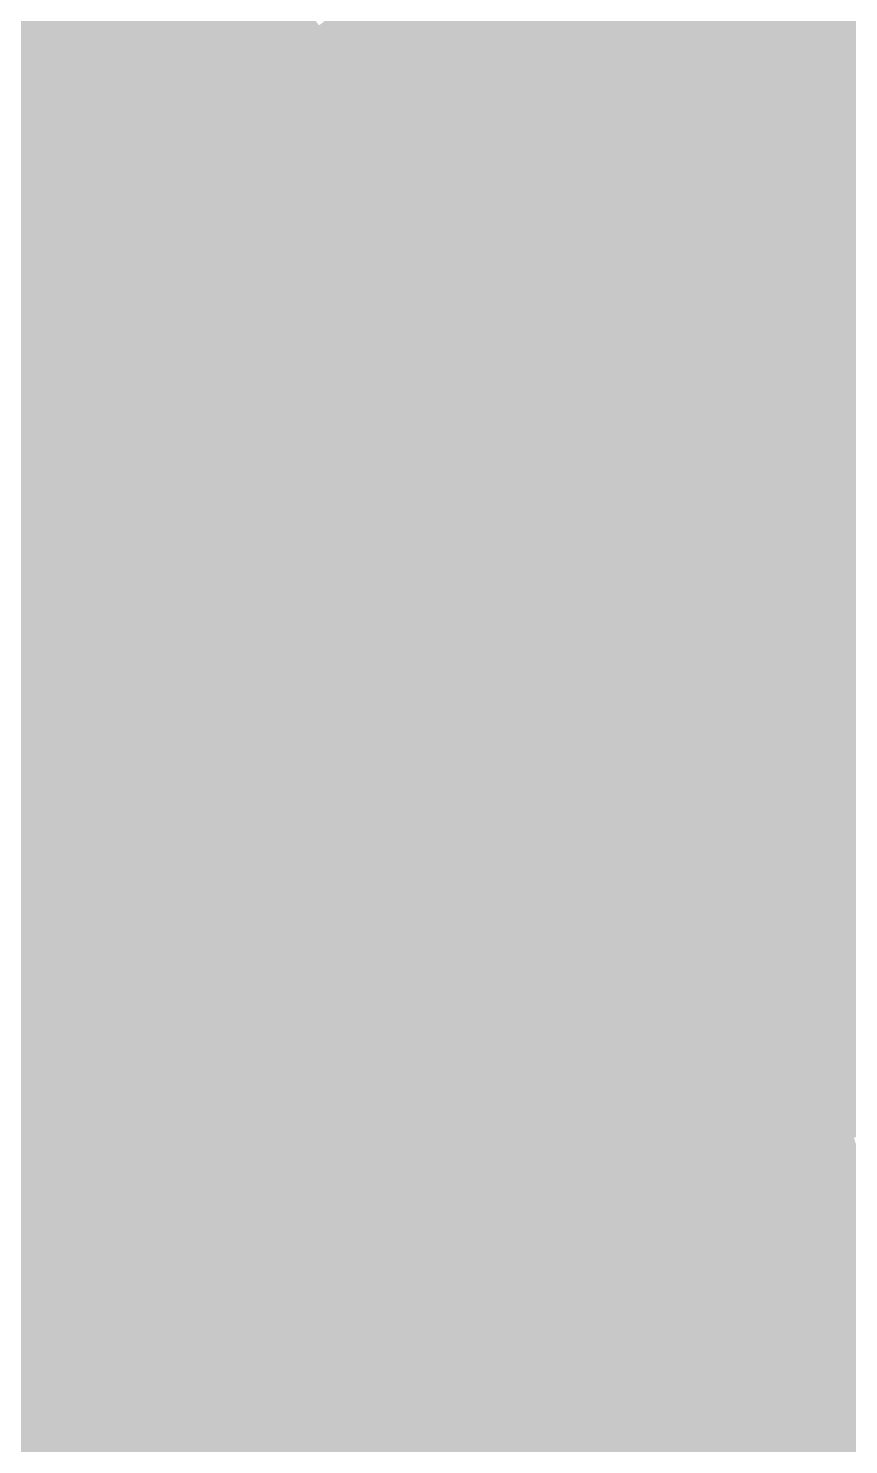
# Model space of a CAD drawing. Header units: inches. Extents: x -266 to 784, y -170 to 213.
# Drawn here: x 58.02 to 73.34, y 20.54 to 47 of the extents above; entities that cross this region are included whole.
import ezdxf

# ---------------------------------------------------------------- set-up
doc = ezdxf.new("R2010")
doc.units = ezdxf.units.IN
doc.header["$MEASUREMENT"] = 0

msp = doc.modelspace()

# ---------------------------------------------------------------- linework, layer by layer
at = {"color": 32, "true_color": 0xc47d00}
msp.add_solid([(58.748794, 48.21389), (59.521805, 48.848283), (59.914329, 46.757601), (60.702675, 47.372832)], dxfattribs=at)
at = {"color": 42, "true_color": 0xda8000}
msp.add_solid([(65.05981, 48.251644), (65.863018, 48.847343), (66.22437, 46.640464), (67.041955, 47.216272)], dxfattribs=at)
at = {"color": 30, "true_color": 0xe68300}
msp.add_solid([(68.677124, 48.367888), (69.494709, 48.943696), (69.843447, 46.6679), (70.674917, 47.22347)], dxfattribs=at)
at = {"color": 30, "true_color": 0xf38400}
msp.add_solid([(72.337856, 48.33461), (73.169326, 48.890181), (73.50226, 46.544793), (74.347114, 47.079791)], dxfattribs=at)
at = {"color": 32, "true_color": 0xcd7e00}
msp.add_solid([(61.491021, 47.988064), (62.279368, 48.603296), (62.650187, 46.464546), (63.453395, 47.060245)], dxfattribs=at)
at = {"color": 32, "true_color": 0xc07a00}
msp.add_solid([(57.975784, 47.579496), (58.748794, 48.21389), (59.125982, 46.142369), (59.914329, 46.757601)], dxfattribs=at)
at = {"color": 32, "true_color": 0xd57e00}
msp.add_solid([(64.256603, 47.655944), (65.05981, 48.251644), (65.406785, 46.064655), (66.22437, 46.640464)], dxfattribs=at)
at = {"color": 30, "true_color": 0xe28000}
msp.add_solid([(67.859539, 47.79208), (68.677124, 48.367888), (69.011978, 46.112329), (69.843447, 46.6679)], dxfattribs=at)
at = {"color": 30, "true_color": 0xef8200}
msp.add_solid([(71.506387, 47.77904), (72.337856, 48.33461), (72.657407, 46.009795), (73.50226, 46.544793)], dxfattribs=at)
at = {"color": 32, "true_color": 0xc97b00}
msp.add_solid([(60.702675, 47.372832), (61.491021, 47.988064), (61.84698, 45.868846), (62.650187, 46.464546)], dxfattribs=at)
at = {"color": 32, "true_color": 0xd17b00}
msp.add_solid([(63.453395, 47.060245), (64.256603, 47.655944), (64.5892, 45.488847), (65.406785, 46.064655)], dxfattribs=at)
at = {"color": 32, "true_color": 0xde7e00}
msp.add_solid([(67.041955, 47.216272), (67.859539, 47.79208), (68.180508, 45.556759), (69.011978, 46.112329)], dxfattribs=at)
at = {"color": 30, "true_color": 0xeb7f00}
msp.add_solid([(70.674917, 47.22347), (71.506387, 47.77904), (71.812553, 45.474798), (72.657407, 46.009795)], dxfattribs=at)
at = {"color": 32, "true_color": 0xbc7800}
msp.add_solid([(57.202774, 46.945103), (57.975784, 47.579496), (58.337636, 45.527138), (59.125982, 46.142369)], dxfattribs=at)
at = {"color": 32, "true_color": 0xc47800}
msp.add_solid([(59.914329, 46.757601), (60.702675, 47.372832), (61.043772, 45.273147), (61.84698, 45.868846)], dxfattribs=at)
at = {"color": 32, "true_color": 0xda7b00}
msp.add_solid([(66.22437, 46.640464), (67.041955, 47.216272), (67.349039, 45.001189), (68.180508, 45.556759)], dxfattribs=at)
at = {"color": 30, "true_color": 0xe67d00}
msp.add_solid([(69.843447, 46.6679), (70.674917, 47.22347), (70.967699, 44.9398), (71.812553, 45.474798)], dxfattribs=at)
at = {"color": 32, "true_color": 0xb77500}
msp.add_solid([(56.429763, 46.31071), (57.202774, 46.945103), (57.549289, 44.911906), (58.337636, 45.527138)], dxfattribs=at)
at = {"color": 32, "true_color": 0xcd7900}
msp.add_solid([(62.650187, 46.464546), (63.453395, 47.060245), (63.771615, 44.913039), (64.5892, 45.488847)], dxfattribs=at)
at = {"color": 32, "true_color": 0xc07600}
msp.add_solid([(59.125982, 46.142369), (59.914329, 46.757601), (60.240565, 44.677448), (61.043772, 45.273147)], dxfattribs=at)
at = {"color": 32, "true_color": 0xd57900}
msp.add_solid([(65.406785, 46.064655), (66.22437, 46.640464), (66.517569, 44.445619), (67.349039, 45.001189)], dxfattribs=at)
at = {"color": 30, "true_color": 0xe27b00}
msp.add_solid([(69.011978, 46.112329), (69.843447, 46.6679), (70.122846, 44.404802), (70.967699, 44.9398)], dxfattribs=at)
at = {"color": 32, "true_color": 0xc97600}
msp.add_solid([(61.84698, 45.868846), (62.650187, 46.464546), (62.954031, 44.337231), (63.771615, 44.913039)], dxfattribs=at)
at = {"color": 30, "true_color": 0xef7c00}
msp.add_solid([(72.657407, 46.009795), (73.50226, 46.544793), (73.76466, 44.212836), (74.622389, 44.726939)], dxfattribs=at)
at = {"color": 32, "true_color": 0xbc7300}
msp.add_solid([(58.337636, 45.527138), (59.125982, 46.142369), (59.437357, 44.081749), (60.240565, 44.677448)], dxfattribs=at)
at = {"color": 32, "true_color": 0xd17600}
msp.add_solid([(64.5892, 45.488847), (65.406785, 46.064655), (65.686099, 43.890048), (66.517569, 44.445619)], dxfattribs=at)
at = {"color": 32, "true_color": 0xde7800}
msp.add_solid([(68.180508, 45.556759), (69.011978, 46.112329), (69.277992, 43.869805), (70.122846, 44.404802)], dxfattribs=at)
at = {"color": 32, "true_color": 0xc47400}
msp.add_solid([(61.043772, 45.273147), (61.84698, 45.868846), (62.136446, 43.761423), (62.954031, 44.337231)], dxfattribs=at)
at = {"color": 30, "true_color": 0xeb7a00}
msp.add_solid([(71.812553, 45.474798), (72.657407, 46.009795), (72.906932, 43.698733), (73.76466, 44.212836)], dxfattribs=at)
at = {"color": 32, "true_color": 0xb77100}
msp.add_solid([(57.549289, 44.911906), (58.337636, 45.527138), (58.63415, 43.486049), (59.437357, 44.081749)], dxfattribs=at)
at = {"color": 32, "true_color": 0xda7600}
msp.add_solid([(67.349039, 45.001189), (68.180508, 45.556759), (68.433139, 43.334807), (69.277992, 43.869805)], dxfattribs=at)
at = {"color": 32, "true_color": 0xc07100}
msp.add_solid([(60.240565, 44.677448), (61.043772, 45.273147), (61.318861, 43.185614), (62.136446, 43.761423)], dxfattribs=at)
at = {"color": 32, "true_color": 0xcd7400}
msp.add_solid([(63.771615, 44.913039), (64.5892, 45.488847), (64.85463, 43.334478), (65.686099, 43.890048)], dxfattribs=at)
at = {"color": 30, "true_color": 0xe67800}
msp.add_solid([(70.967699, 44.9398), (71.812553, 45.474798), (72.049203, 43.184631), (72.906932, 43.698733)], dxfattribs=at)
at = {"color": 32, "true_color": 0xd57400}
msp.add_solid([(66.517569, 44.445619), (67.349039, 45.001189), (67.588285, 42.79981), (68.433139, 43.334807)], dxfattribs=at)
at = {"color": 32, "true_color": 0xb36e00}
msp.add_solid([(56.760943, 44.296675), (57.549289, 44.911906), (57.830942, 42.89035), (58.63415, 43.486049)], dxfattribs=at)
at = {"color": 32, "true_color": 0xc97200}
msp.add_solid([(62.954031, 44.337231), (63.771615, 44.913039), (64.02316, 42.778908), (64.85463, 43.334478)], dxfattribs=at)
at = {"color": 32, "true_color": 0xe27500}
msp.add_solid([(70.122846, 44.404802), (70.967699, 44.9398), (71.191475, 42.670528), (72.049203, 43.184631)], dxfattribs=at)
at = {"color": 32, "true_color": 0xbc6f00}
msp.add_solid([(59.437357, 44.081749), (60.240565, 44.677448), (60.501276, 42.609806), (61.318861, 43.185614)], dxfattribs=at)
at = {"color": 32, "true_color": 0xc46f00}
msp.add_solid([(62.136446, 43.761423), (62.954031, 44.337231), (63.191691, 42.223338), (64.02316, 42.778908)], dxfattribs=at)
at = {"color": 32, "true_color": 0xd17200}
msp.add_solid([(65.686099, 43.890048), (66.517569, 44.445619), (66.743432, 42.264812), (67.588285, 42.79981)], dxfattribs=at)
at = {"color": 32, "true_color": 0xde7300}
msp.add_solid([(69.277992, 43.869805), (70.122846, 44.404802), (70.333746, 42.156425), (71.191475, 42.670528)], dxfattribs=at)
at = {"color": 30, "true_color": 0xeb7400}
msp.add_solid([(72.906932, 43.698733), (73.76466, 44.212836), (73.957394, 41.896346), (74.827481, 42.389245)], dxfattribs=at)
at = {"color": 32, "true_color": 0xb76c00}
msp.add_solid([(58.63415, 43.486049), (59.437357, 44.081749), (59.683691, 42.033998), (60.501276, 42.609806)], dxfattribs=at)
at = {"color": 32, "true_color": 0xc06d00}
msp.add_solid([(61.318861, 43.185614), (62.136446, 43.761423), (62.360221, 41.667767), (63.191691, 42.223338)], dxfattribs=at)
at = {"color": 32, "true_color": 0xcd6f00}
msp.add_solid([(64.85463, 43.334478), (65.686099, 43.890048), (65.898578, 41.729814), (66.743432, 42.264812)], dxfattribs=at)
at = {"color": 32, "true_color": 0xda7100}
msp.add_solid([(68.433139, 43.334807), (69.277992, 43.869805), (69.476017, 41.642322), (70.333746, 42.156425)], dxfattribs=at)
at = {"color": 30, "true_color": 0xe67200}
msp.add_solid([(72.049203, 43.184631), (72.906932, 43.698733), (73.087307, 41.403448), (73.957394, 41.896346)], dxfattribs=at)
at = {"color": 32, "true_color": 0xb36a00}
msp.add_solid([(57.830942, 42.89035), (58.63415, 43.486049), (58.866107, 41.45819), (59.683691, 42.033998)], dxfattribs=at)
at = {"color": 32, "true_color": 0xbc6a00}
msp.add_solid([(60.501276, 42.609806), (61.318861, 43.185614), (61.528751, 41.112197), (62.360221, 41.667767)], dxfattribs=at)
at = {"color": 32, "true_color": 0xc96d00}
msp.add_solid([(64.02316, 42.778908), (64.85463, 43.334478), (65.053725, 41.194817), (65.898578, 41.729814)], dxfattribs=at)
at = {"color": 32, "true_color": 0xd56f00}
msp.add_solid([(67.588285, 42.79981), (68.433139, 43.334807), (68.618289, 41.12822), (69.476017, 41.642322)], dxfattribs=at)
at = {"color": 32, "true_color": 0xe27000}
msp.add_solid([(71.191475, 42.670528), (72.049203, 43.184631), (72.21722, 40.91055), (73.087307, 41.403448)], dxfattribs=at)
at = {"color": 44, "true_color": 0xaf6700}
msp.add_solid([(57.027735, 42.294651), (57.830942, 42.89035), (58.048522, 40.882382), (58.866107, 41.45819)], dxfattribs=at)
at = {"color": 32, "true_color": 0xb76800}
msp.add_solid([(59.683691, 42.033998), (60.501276, 42.609806), (60.697282, 40.556627), (61.528751, 41.112197)], dxfattribs=at)
at = {"color": 32, "true_color": 0xc46b00}
msp.add_solid([(63.191691, 42.223338), (64.02316, 42.778908), (64.208871, 40.659819), (65.053725, 41.194817)], dxfattribs=at)
at = {"color": 32, "true_color": 0xd16d00}
msp.add_solid([(66.743432, 42.264812), (67.588285, 42.79981), (67.76056, 40.614117), (68.618289, 41.12822)], dxfattribs=at)
at = {"color": 32, "true_color": 0xde6e00}
msp.add_solid([(70.333746, 42.156425), (71.191475, 42.670528), (71.347133, 40.417652), (72.21722, 40.91055)], dxfattribs=at)
at = {"color": 44, "true_color": 0xab6500}
msp.add_solid([(56.224527, 41.698951), (57.027735, 42.294651), (57.230937, 40.306573), (58.048522, 40.882382)], dxfattribs=at)
at = {"color": 32, "true_color": 0xc06800}
msp.add_solid([(62.360221, 41.667767), (63.191691, 42.223338), (63.364017, 40.124821), (64.208871, 40.659819)], dxfattribs=at)
at = {"color": 32, "true_color": 0xcd6a00}
msp.add_solid([(65.898578, 41.729814), (66.743432, 42.264812), (66.902832, 40.100014), (67.76056, 40.614117)], dxfattribs=at)
at = {"color": 32, "true_color": 0xda6c00}
msp.add_solid([(69.476017, 41.642322), (70.333746, 42.156425), (70.477046, 39.924754), (71.347133, 40.417652)], dxfattribs=at)
at = {"color": 32, "true_color": 0xb36600}
msp.add_solid([(58.866107, 41.45819), (59.683691, 42.033998), (59.865812, 40.001057), (60.697282, 40.556627)], dxfattribs=at)
at = {"color": 32, "true_color": 0xe66d00}
msp.add_solid([(73.087307, 41.403448), (73.957394, 41.896346), (74.081386, 39.597326), (74.963307, 40.068723)], dxfattribs=at)
at = {"color": 32, "true_color": 0xbc6600}
msp.add_solid([(61.528751, 41.112197), (62.360221, 41.667767), (62.519164, 39.589824), (63.364017, 40.124821)], dxfattribs=at)
at = {"color": 32, "true_color": 0xc96800}
msp.add_solid([(65.053725, 41.194817), (65.898578, 41.729814), (66.045103, 39.585911), (66.902832, 40.100014)], dxfattribs=at)
at = {"color": 32, "true_color": 0xd56a00}
msp.add_solid([(68.618289, 41.12822), (69.476017, 41.642322), (69.606959, 39.431855), (70.477046, 39.924754)], dxfattribs=at)
at = {"color": 44, "true_color": 0xaf6300}
msp.add_solid([(58.048522, 40.882382), (58.866107, 41.45819), (59.034342, 39.445487), (59.865812, 40.001057)], dxfattribs=at)
at = {"color": 32, "true_color": 0xe26b00}
msp.add_solid([(72.21722, 40.91055), (73.087307, 41.403448), (73.199465, 39.125929), (74.081386, 39.597326)], dxfattribs=at)
at = {"color": 32, "true_color": 0xb76400}
msp.add_solid([(60.697282, 40.556627), (61.528751, 41.112197), (61.67431, 39.054826), (62.519164, 39.589824)], dxfattribs=at)
at = {"color": 32, "true_color": 0xc46600}
msp.add_solid([(64.208871, 40.659819), (65.053725, 41.194817), (65.187374, 39.071809), (66.045103, 39.585911)], dxfattribs=at)
at = {"color": 32, "true_color": 0xd16800}
msp.add_solid([(67.76056, 40.614117), (68.618289, 41.12822), (68.736872, 38.938957), (69.606959, 39.431855)], dxfattribs=at)
at = {"color": 44, "true_color": 0xab6100}
msp.add_solid([(57.230937, 40.306573), (58.048522, 40.882382), (58.202873, 38.889916), (59.034342, 39.445487)], dxfattribs=at)
at = {"color": 32, "true_color": 0xde6900}
msp.add_solid([(71.347133, 40.417652), (72.21722, 40.91055), (72.317544, 38.654532), (73.199465, 39.125929)], dxfattribs=at)
at = {"color": 32, "true_color": 0xb36100}
msp.add_solid([(59.865812, 40.001057), (60.697282, 40.556627), (60.829457, 38.519829), (61.67431, 39.054826)], dxfattribs=at)
at = {"color": 32, "true_color": 0xc06400}
msp.add_solid([(63.364017, 40.124821), (64.208871, 40.659819), (64.329646, 38.557706), (65.187374, 39.071809)], dxfattribs=at)
at = {"color": 32, "true_color": 0xcd6600}
msp.add_solid([(66.902832, 40.100014), (67.76056, 40.614117), (67.866785, 38.446059), (68.736872, 38.938957)], dxfattribs=at)
at = {"color": 34, "true_color": 0xa65e00}
msp.add_solid([(56.413352, 39.730765), (57.230937, 40.306573), (57.371403, 38.334346), (58.202873, 38.889916)], dxfattribs=at)
at = {"color": 32, "true_color": 0xda6700}
msp.add_solid([(70.477046, 39.924754), (71.347133, 40.417652), (71.435622, 38.183136), (72.317544, 38.654532)], dxfattribs=at)
at = {"color": 34, "true_color": 0xaf5f00}
msp.add_solid([(59.034342, 39.445487), (59.865812, 40.001057), (59.984603, 37.984831), (60.829457, 38.519829)], dxfattribs=at)
at = {"color": 32, "true_color": 0xbc6200}
msp.add_solid([(62.519164, 39.589824), (63.364017, 40.124821), (63.471917, 38.043603), (64.329646, 38.557706)], dxfattribs=at)
at = {"color": 32, "true_color": 0xc96300}
msp.add_solid([(66.045103, 39.585911), (66.902832, 40.100014), (66.996698, 37.953161), (67.866785, 38.446059)], dxfattribs=at)
at = {"color": 32, "true_color": 0xd56500}
msp.add_solid([(69.606959, 39.431855), (70.477046, 39.924754), (70.553701, 37.711739), (71.435622, 38.183136)], dxfattribs=at)
at = {"color": 34, "true_color": 0xab5d00}
msp.add_solid([(58.202873, 38.889916), (59.034342, 39.445487), (59.13975, 37.449833), (59.984603, 37.984831)], dxfattribs=at)
at = {"color": 32, "true_color": 0xb75f00}
msp.add_solid([(61.67431, 39.054826), (62.519164, 39.589824), (62.614189, 37.5295), (63.471917, 38.043603)], dxfattribs=at)
at = {"color": 32, "true_color": 0xc46100}
msp.add_solid([(65.187374, 39.071809), (66.045103, 39.585911), (66.126611, 37.460263), (66.996698, 37.953161)], dxfattribs=at)
at = {"color": 32, "true_color": 0xd16300}
msp.add_solid([(68.736872, 38.938957), (69.606959, 39.431855), (69.67178, 37.240342), (70.553701, 37.711739)], dxfattribs=at)
at = {"color": 32, "true_color": 0xe26600}
msp.add_solid([(73.199465, 39.125929), (74.081386, 39.597326), (74.137617, 37.31774), (75.030841, 37.767352)], dxfattribs=at)
at = {"color": 32, "true_color": 0xb35d00}
msp.add_solid([(60.829457, 38.519829), (61.67431, 39.054826), (61.75646, 37.015398), (62.614189, 37.5295)], dxfattribs=at)
at = {"color": 32, "true_color": 0xc05f00}
msp.add_solid([(64.329646, 38.557706), (65.187374, 39.071809), (65.256524, 36.967364), (66.126611, 37.460263)], dxfattribs=at)
at = {"color": 32, "true_color": 0xcd6100}
msp.add_solid([(67.866785, 38.446059), (68.736872, 38.938957), (68.789859, 36.768945), (69.67178, 37.240342)], dxfattribs=at)
at = {"color": 32, "true_color": 0xde6400}
msp.add_solid([(72.317544, 38.654532), (73.199465, 39.125929), (73.244393, 36.868129), (74.137617, 37.31774)], dxfattribs=at)
at = {"color": 34, "true_color": 0xa65a00}
msp.add_solid([(57.371403, 38.334346), (58.202873, 38.889916), (58.294896, 36.914836), (59.13975, 37.449833)], dxfattribs=at)
at = {"color": 32, "true_color": 0xda6200}
msp.add_solid([(71.435622, 38.183136), (72.317544, 38.654532), (72.351168, 36.418518), (73.244393, 36.868129)], dxfattribs=at)
at = {"color": 34, "true_color": 0xaf5b00}
msp.add_solid([(59.984603, 37.984831), (60.829457, 38.519829), (60.898731, 36.501295), (61.75646, 37.015398)], dxfattribs=at)
at = {"color": 32, "true_color": 0xbc5d00}
msp.add_solid([(63.471917, 38.043603), (64.329646, 38.557706), (64.386437, 36.474466), (65.256524, 36.967364)], dxfattribs=at)
at = {"color": 32, "true_color": 0xc95f00}
msp.add_solid([(66.996698, 37.953161), (67.866785, 38.446059), (67.907937, 36.297549), (68.789859, 36.768945)], dxfattribs=at)
at = {"color": 34, "true_color": 0xa25800}
msp.add_solid([(56.539934, 37.778776), (57.371403, 38.334346), (57.450042, 36.379838), (58.294896, 36.914836)], dxfattribs=at)
at = {"color": 32, "true_color": 0xd56000}
msp.add_solid([(70.553701, 37.711739), (71.435622, 38.183136), (71.457944, 35.968906), (72.351168, 36.418518)], dxfattribs=at)
at = {"color": 34, "true_color": 0xab5900}
msp.add_solid([(59.13975, 37.449833), (59.984603, 37.984831), (60.041003, 35.987192), (60.898731, 36.501295)], dxfattribs=at)
at = {"color": 32, "true_color": 0xb75b00}
msp.add_solid([(62.614189, 37.5295), (63.471917, 38.043603), (63.51635, 35.981568), (64.386437, 36.474466)], dxfattribs=at)
at = {"color": 32, "true_color": 0xc45d00}
msp.add_solid([(66.126611, 37.460263), (66.996698, 37.953161), (67.026016, 35.826152), (67.907937, 36.297549)], dxfattribs=at)
at = {"color": 32, "true_color": 0xd15e00}
msp.add_solid([(69.67178, 37.240342), (70.553701, 37.711739), (70.56472, 35.519295), (71.457944, 35.968906)], dxfattribs=at)
at = {"color": 34, "true_color": 0xa65600}
msp.add_solid([(58.294896, 36.914836), (59.13975, 37.449833), (59.183274, 35.473089), (60.041003, 35.987192)], dxfattribs=at)
at = {"color": 32, "true_color": 0xb35900}
msp.add_solid([(61.75646, 37.015398), (62.614189, 37.5295), (62.646263, 35.48867), (63.51635, 35.981568)], dxfattribs=at)
at = {"color": 32, "true_color": 0xc05b00}
msp.add_solid([(65.256524, 36.967364), (66.126611, 37.460263), (66.144095, 35.354755), (67.026016, 35.826152)], dxfattribs=at)
at = {"color": 32, "true_color": 0xde5e00}
msp.add_solid([(73.244393, 36.868129), (74.137617, 37.31774), (74.127122, 35.059518), (75.031111, 35.487073)], dxfattribs=at)
at = {"color": 32, "true_color": 0xcd5c00}
msp.add_solid([(68.789859, 36.768945), (69.67178, 37.240342), (69.671495, 35.069684), (70.56472, 35.519295)], dxfattribs=at)
at = {"color": 34, "true_color": 0xa25400}
msp.add_solid([(57.450042, 36.379838), (58.294896, 36.914836), (58.325545, 34.958987), (59.183274, 35.473089)], dxfattribs=at)
at = {"color": 34, "true_color": 0xaf5700}
msp.add_solid([(60.898731, 36.501295), (61.75646, 37.015398), (61.776176, 34.995772), (62.646263, 35.48867)], dxfattribs=at)
at = {"color": 32, "true_color": 0xbc5900}
msp.add_solid([(64.386437, 36.474466), (65.256524, 36.967364), (65.262174, 34.883359), (66.144095, 35.354755)], dxfattribs=at)
at = {"color": 32, "true_color": 0xda5d00}
msp.add_solid([(72.351168, 36.418518), (73.244393, 36.868129), (73.223133, 34.631963), (74.127122, 35.059518)], dxfattribs=at)
at = {"color": 32, "true_color": 0xc95a00}
msp.add_solid([(67.907937, 36.297549), (68.789859, 36.768945), (68.778271, 34.620072), (69.671495, 35.069684)], dxfattribs=at)
at = {"color": 34, "true_color": 0x9e5200}
msp.add_solid([(56.605189, 35.844841), (57.450042, 36.379838), (57.467817, 34.444884), (58.325545, 34.958987)], dxfattribs=at)
at = {"color": 34, "true_color": 0xab5500}
msp.add_solid([(60.041003, 35.987192), (60.898731, 36.501295), (60.906089, 34.502873), (61.776176, 34.995772)], dxfattribs=at)
at = {"color": 32, "true_color": 0xb75700}
msp.add_solid([(63.51635, 35.981568), (64.386437, 36.474466), (64.380252, 34.411962), (65.262174, 34.883359)], dxfattribs=at)
at = {"color": 32, "true_color": 0xc45800}
msp.add_solid([(67.026016, 35.826152), (67.907937, 36.297549), (67.885047, 34.170461), (68.778271, 34.620072)], dxfattribs=at)
at = {"color": 32, "true_color": 0xd55b00}
msp.add_solid([(71.457944, 35.968906), (72.351168, 36.418518), (72.319143, 34.204407), (73.223133, 34.631963)], dxfattribs=at)
at = {"color": 34, "true_color": 0xa65300}
msp.add_solid([(59.183274, 35.473089), (60.041003, 35.987192), (60.036002, 34.009975), (60.906089, 34.502873)], dxfattribs=at)
at = {"color": 34, "true_color": 0xb35500}
msp.add_solid([(62.646263, 35.48867), (63.51635, 35.981568), (63.498331, 33.940565), (64.380252, 34.411962)], dxfattribs=at)
at = {"color": 32, "true_color": 0xc05600}
msp.add_solid([(66.144095, 35.354755), (67.026016, 35.826152), (66.991823, 33.72085), (67.885047, 34.170461)], dxfattribs=at)
at = {"color": 32, "true_color": 0xd15900}
msp.add_solid([(70.56472, 35.519295), (71.457944, 35.968906), (71.415154, 33.776852), (72.319143, 34.204407)], dxfattribs=at)
at = {"color": 34, "true_color": 0xa25000}
msp.add_solid([(58.325545, 34.958987), (59.183274, 35.473089), (59.165915, 33.517077), (60.036002, 34.009975)], dxfattribs=at)
at = {"color": 34, "true_color": 0xaf5300}
msp.add_solid([(61.776176, 34.995772), (62.646263, 35.48867), (62.61641, 33.469168), (63.498331, 33.940565)], dxfattribs=at)
at = {"color": 32, "true_color": 0xcd5700}
msp.add_solid([(69.671495, 35.069684), (70.56472, 35.519295), (70.511165, 33.349297), (71.415154, 33.776852)], dxfattribs=at)
at = {"color": 32, "true_color": 0xbc5400}
msp.add_solid([(65.262174, 34.883359), (66.144095, 35.354755), (66.098598, 33.271238), (66.991823, 33.72085)], dxfattribs=at)
at = {"color": 34, "true_color": 0x9e4e00}
msp.add_solid([(57.467817, 34.444884), (58.325545, 34.958987), (58.295828, 33.024179), (59.165915, 33.517077)], dxfattribs=at)
at = {"color": 34, "true_color": 0xab5100}
msp.add_solid([(60.906089, 34.502873), (61.776176, 34.995772), (61.734489, 32.997772), (62.61641, 33.469168)], dxfattribs=at)
at = {"color": 32, "true_color": 0xc95500}
msp.add_solid([(68.778271, 34.620072), (69.671495, 35.069684), (69.607176, 32.921742), (70.511165, 33.349297)], dxfattribs=at)
at = {"color": 32, "true_color": 0xda5800}
msp.add_solid([(73.223133, 34.631963), (74.127122, 35.059518), (74.05099, 32.824546), (74.9652, 33.229788)], dxfattribs=at)
at = {"color": 32, "true_color": 0xb75200}
msp.add_solid([(64.380252, 34.411962), (65.262174, 34.883359), (65.205374, 32.821627), (66.098598, 33.271238)], dxfattribs=at)
at = {"color": 34, "true_color": 0x9a4c00}
msp.add_solid([(56.610088, 33.930781), (57.467817, 34.444884), (57.425741, 32.531281), (58.295828, 33.024179)], dxfattribs=at)
at = {"color": 34, "true_color": 0xa64f00}
msp.add_solid([(60.036002, 34.009975), (60.906089, 34.502873), (60.852567, 32.526375), (61.734489, 32.997772)], dxfattribs=at)
at = {"color": 34, "true_color": 0xb35100}
msp.add_solid([(63.498331, 33.940565), (64.380252, 34.411962), (64.31215, 32.372016), (65.205374, 32.821627)], dxfattribs=at)
at = {"color": 32, "true_color": 0xc45400}
msp.add_solid([(67.885047, 34.170461), (68.778271, 34.620072), (68.703186, 32.494187), (69.607176, 32.921742)], dxfattribs=at)
at = {"color": 32, "true_color": 0xd55600}
msp.add_solid([(72.319143, 34.204407), (73.223133, 34.631963), (73.13678, 32.419305), (74.05099, 32.824546)], dxfattribs=at)
at = {"color": 32, "true_color": 0xc05200}
msp.add_solid([(66.991823, 33.72085), (67.885047, 34.170461), (67.799197, 32.066632), (68.703186, 32.494187)], dxfattribs=at)
at = {"color": 32, "true_color": 0xd15400}
msp.add_solid([(71.415154, 33.776852), (72.319143, 34.204407), (72.222571, 32.014064), (73.13678, 32.419305)], dxfattribs=at)
at = {"color": 34, "true_color": 0xa24d00}
msp.add_solid([(59.165915, 33.517077), (60.036002, 34.009975), (59.970646, 32.054978), (60.852567, 32.526375)], dxfattribs=at)
at = {"color": 34, "true_color": 0xaf4f00}
msp.add_solid([(62.61641, 33.469168), (63.498331, 33.940565), (63.418925, 31.922404), (64.31215, 32.372016)], dxfattribs=at)
at = {"color": 32, "true_color": 0xbc5000}
msp.add_solid([(66.098598, 33.271238), (66.991823, 33.72085), (66.895208, 31.639077), (67.799197, 32.066632)], dxfattribs=at)
at = {"color": 32, "true_color": 0xcd5200}
msp.add_solid([(70.511165, 33.349297), (71.415154, 33.776852), (71.308361, 31.608822), (72.222571, 32.014064)], dxfattribs=at)
at = {"color": 34, "true_color": 0x9e4b00}
msp.add_solid([(58.295828, 33.024179), (59.165915, 33.517077), (59.088725, 31.583581), (59.970646, 32.054978)], dxfattribs=at)
at = {"color": 34, "true_color": 0xab4d00}
msp.add_solid([(61.734489, 32.997772), (62.61641, 33.469168), (62.525701, 31.472793), (63.418925, 31.922404)], dxfattribs=at)
at = {"color": 32, "true_color": 0xc95100}
msp.add_solid([(69.607176, 32.921742), (70.511165, 33.349297), (70.394151, 31.203581), (71.308361, 31.608822)], dxfattribs=at)
at = {"color": 34, "true_color": 0xb74e00}
msp.add_solid([(65.205374, 32.821627), (66.098598, 33.271238), (65.991218, 31.211522), (66.895208, 31.639077)], dxfattribs=at)
at = {"color": 34, "true_color": 0x9a4900}
msp.add_solid([(57.425741, 32.531281), (58.295828, 33.024179), (58.206803, 31.112185), (59.088725, 31.583581)], dxfattribs=at)
at = {"color": 34, "true_color": 0xa64b00}
msp.add_solid([(60.852567, 32.526375), (61.734489, 32.997772), (61.632477, 31.023182), (62.525701, 31.472793)], dxfattribs=at)
at = {"color": 34, "true_color": 0xb34c00}
msp.add_solid([(64.31215, 32.372016), (65.205374, 32.821627), (65.087229, 30.783967), (65.991218, 31.211522)], dxfattribs=at)
at = {"color": 32, "true_color": 0xc44f00}
msp.add_solid([(68.703186, 32.494187), (69.607176, 32.921742), (69.479941, 30.79834), (70.394151, 31.203581)], dxfattribs=at)
at = {"color": 32, "true_color": 0xd55100}
msp.add_solid([(73.13678, 32.419305), (74.05099, 32.824546), (73.910363, 30.614675), (74.834242, 30.997358)], dxfattribs=at)
at = {"color": 34, "true_color": 0x954700}
msp.add_solid([(56.555654, 32.038382), (57.425741, 32.531281), (57.324882, 30.640788), (58.206803, 31.112185)], dxfattribs=at)
at = {"color": 34, "true_color": 0xa24900}
msp.add_solid([(59.970646, 32.054978), (60.852567, 32.526375), (60.739252, 30.57357), (61.632477, 31.023182)], dxfattribs=at)
at = {"color": 34, "true_color": 0xaf4a00}
msp.add_solid([(63.418925, 31.922404), (64.31215, 32.372016), (64.18324, 30.356412), (65.087229, 30.783967)], dxfattribs=at)
at = {"color": 32, "true_color": 0xc04d00}
msp.add_solid([(67.799197, 32.066632), (68.703186, 32.494187), (68.565732, 30.393099), (69.479941, 30.79834)], dxfattribs=at)
at = {"color": 32, "true_color": 0xd14f00}
msp.add_solid([(72.222571, 32.014064), (73.13678, 32.419305), (72.986483, 30.231991), (73.910363, 30.614675)], dxfattribs=at)
at = {"color": 34, "true_color": 0x9e4700}
msp.add_solid([(59.088725, 31.583581), (59.970646, 32.054978), (59.846028, 30.123959), (60.739252, 30.57357)], dxfattribs=at)
at = {"color": 22, "true_color": 0xbc4c00}
msp.add_solid([(66.895208, 31.639077), (67.799197, 32.066632), (67.651522, 29.987857), (68.565732, 30.393099)], dxfattribs=at)
at = {"color": 34, "true_color": 0xab4900}
msp.add_solid([(62.525701, 31.472793), (63.418925, 31.922404), (63.279251, 29.928857), (64.18324, 30.356412)], dxfattribs=at)
at = {"color": 32, "true_color": 0xcd4e00}
msp.add_solid([(71.308361, 31.608822), (72.222571, 32.014064), (72.062604, 29.849308), (72.986483, 30.231991)], dxfattribs=at)
at = {"color": 34, "true_color": 0x9a4500}
msp.add_solid([(58.206803, 31.112185), (59.088725, 31.583581), (58.952804, 29.674348), (59.846028, 30.123959)], dxfattribs=at)
at = {"color": 34, "true_color": 0xb74a00}
msp.add_solid([(65.991218, 31.211522), (66.895208, 31.639077), (66.737312, 29.582616), (67.651522, 29.987857)], dxfattribs=at)
at = {"color": 22, "true_color": 0xc94c00}
msp.add_solid([(70.394151, 31.203581), (71.308361, 31.608822), (71.138724, 29.466624), (72.062604, 29.849308)], dxfattribs=at)
at = {"color": 34, "true_color": 0xa64700}
msp.add_solid([(61.632477, 31.023182), (62.525701, 31.472793), (62.375261, 29.501301), (63.279251, 29.928857)], dxfattribs=at)
at = {"color": 34, "true_color": 0x954300}
msp.add_solid([(57.324882, 30.640788), (58.206803, 31.112185), (58.05958, 29.224736), (58.952804, 29.674348)], dxfattribs=at)
at = {"color": 34, "true_color": 0xa24500}
msp.add_solid([(60.739252, 30.57357), (61.632477, 31.023182), (61.471272, 29.073746), (62.375261, 29.501301)], dxfattribs=at)
at = {"color": 34, "true_color": 0xb34800}
msp.add_solid([(65.087229, 30.783967), (65.991218, 31.211522), (65.823102, 29.177375), (66.737312, 29.582616)], dxfattribs=at)
at = {"color": 22, "true_color": 0xc44a00}
msp.add_solid([(69.479941, 30.79834), (70.394151, 31.203581), (70.214844, 29.083941), (71.138724, 29.466624)], dxfattribs=at)
at = {"color": 34, "true_color": 0xaf4600}
msp.add_solid([(64.18324, 30.356412), (65.087229, 30.783967), (64.908893, 28.772133), (65.823102, 29.177375)], dxfattribs=at)
at = {"color": 22, "true_color": 0xc04900}
msp.add_solid([(68.565732, 30.393099), (69.479941, 30.79834), (69.290965, 28.701257), (70.214844, 29.083941)], dxfattribs=at)
at = {"color": 34, "true_color": 0x914100}
msp.add_solid([(56.442961, 30.169391), (57.324882, 30.640788), (57.166355, 28.775125), (58.05958, 29.224736)], dxfattribs=at)
at = {"color": 34, "true_color": 0x9e4300}
msp.add_solid([(59.846028, 30.123959), (60.739252, 30.57357), (60.567283, 28.646191), (61.471272, 29.073746)], dxfattribs=at)
at = {"color": 22, "true_color": 0xd14a00}
msp.add_solid([(72.986483, 30.231991), (73.910363, 30.614675), (73.706431, 28.431708), (74.639424, 28.791603)], dxfattribs=at)
at = {"color": 34, "true_color": 0xab4500}
msp.add_solid([(63.279251, 29.928857), (64.18324, 30.356412), (63.994683, 28.366892), (64.908893, 28.772133)], dxfattribs=at)
at = {"color": 22, "true_color": 0xbc4700}
msp.add_solid([(67.651522, 29.987857), (68.565732, 30.393099), (68.367085, 28.318574), (69.290965, 28.701257)], dxfattribs=at)
at = {"color": 22, "true_color": 0xcd4900}
msp.add_solid([(72.062604, 29.849308), (72.986483, 30.231991), (72.773438, 28.071813), (73.706431, 28.431708)], dxfattribs=at)
at = {"color": 34, "true_color": 0x9a4100}
msp.add_solid([(58.952804, 29.674348), (59.846028, 30.123959), (59.663293, 28.218636), (60.567283, 28.646191)], dxfattribs=at)
at = {"color": 34, "true_color": 0xa64300}
msp.add_solid([(62.375261, 29.501301), (63.279251, 29.928857), (63.080473, 27.961651), (63.994683, 28.366892)], dxfattribs=at)
at = {"color": 22, "true_color": 0xb74600}
msp.add_solid([(66.737312, 29.582616), (67.651522, 29.987857), (67.443206, 27.935891), (68.367085, 28.318574)], dxfattribs=at)
at = {"color": 34, "true_color": 0x954000}
msp.add_solid([(58.05958, 29.224736), (58.952804, 29.674348), (58.759304, 27.791081), (59.663293, 28.218636)], dxfattribs=at)
at = {"color": 22, "true_color": 0xc94700}
msp.add_solid([(71.138724, 29.466624), (72.062604, 29.849308), (71.840446, 27.711918), (72.773438, 28.071813)], dxfattribs=at)
at = {"color": 34, "true_color": 0xa24100}
msp.add_solid([(61.471272, 29.073746), (62.375261, 29.501301), (62.166263, 27.556409), (63.080473, 27.961651)], dxfattribs=at)
at = {"color": 34, "true_color": 0xb34400}
msp.add_solid([(65.823102, 29.177375), (66.737312, 29.582616), (66.519326, 27.553207), (67.443206, 27.935891)], dxfattribs=at)
at = {"color": 22, "true_color": 0xc44600}
msp.add_solid([(70.214844, 29.083941), (71.138724, 29.466624), (70.907453, 27.352023), (71.840446, 27.711918)], dxfattribs=at)
at = {"color": 34, "true_color": 0x913e00}
msp.add_solid([(57.166355, 28.775125), (58.05958, 29.224736), (57.855315, 27.363526), (58.759304, 27.791081)], dxfattribs=at)
at = {"color": 34, "true_color": 0xaf4200}
msp.add_solid([(64.908893, 28.772133), (65.823102, 29.177375), (65.595447, 27.170524), (66.519326, 27.553207)], dxfattribs=at)
at = {"color": 34, "true_color": 0x9e4000}
msp.add_solid([(60.567283, 28.646191), (61.471272, 29.073746), (61.252054, 27.151168), (62.166263, 27.556409)], dxfattribs=at)
at = {"color": 22, "true_color": 0xc04400}
msp.add_solid([(69.290965, 28.701257), (70.214844, 29.083941), (69.97446, 26.992128), (70.907453, 27.352023)], dxfattribs=at)
at = {"color": 34, "true_color": 0x9a3e00}
msp.add_solid([(59.663293, 28.218636), (60.567283, 28.646191), (60.337844, 26.745927), (61.252054, 27.151168)], dxfattribs=at)
at = {"color": 34, "true_color": 0xab4100}
msp.add_solid([(63.994683, 28.366892), (64.908893, 28.772133), (64.671567, 26.78784), (65.595447, 27.170524)], dxfattribs=at)
at = {"color": 22, "true_color": 0xbc4300}
msp.add_solid([(68.367085, 28.318574), (69.290965, 28.701257), (69.041467, 26.632233), (69.97446, 26.992128)], dxfattribs=at)
at = {"color": 34, "true_color": 0xa63f00}
msp.add_solid([(63.080473, 27.961651), (63.994683, 28.366892), (63.747688, 26.405157), (64.671567, 26.78784)], dxfattribs=at)
at = {"color": 22, "true_color": 0xb74100}
msp.add_solid([(67.443206, 27.935891), (68.367085, 28.318574), (68.108474, 26.272338), (69.041467, 26.632233)], dxfattribs=at)
at = {"color": 22, "true_color": 0xcd4400}
msp.add_solid([(72.773438, 28.071813), (73.706431, 28.431708), (73.440437, 26.277409), (74.381981, 26.614298)], dxfattribs=at)
at = {"color": 34, "true_color": 0x953c00}
msp.add_solid([(58.759304, 27.791081), (59.663293, 28.218636), (59.423634, 26.340685), (60.337844, 26.745927)], dxfattribs=at)
at = {"color": 22, "true_color": 0xc94300}
msp.add_solid([(71.840446, 27.711918), (72.773438, 28.071813), (72.498893, 25.940519), (73.440437, 26.277409)], dxfattribs=at)
at = {"color": 36, "true_color": 0x913a00}
msp.add_solid([(57.855315, 27.363526), (58.759304, 27.791081), (58.509424, 25.935444), (59.423634, 26.340685)], dxfattribs=at)
at = {"color": 34, "true_color": 0xa23d00}
msp.add_solid([(62.166263, 27.556409), (63.080473, 27.961651), (62.823808, 26.022473), (63.747688, 26.405157)], dxfattribs=at)
at = {"color": 22, "true_color": 0xb34000}
msp.add_solid([(66.519326, 27.553207), (67.443206, 27.935891), (67.175482, 25.912443), (68.108474, 26.272338)], dxfattribs=at)
at = {"color": 34, "true_color": 0x9e3c00}
msp.add_solid([(61.252054, 27.151168), (62.166263, 27.556409), (61.899929, 25.63979), (62.823808, 26.022473)], dxfattribs=at)
at = {"color": 34, "true_color": 0xaf3e00}
msp.add_solid([(65.595447, 27.170524), (66.519326, 27.553207), (66.242489, 25.552548), (67.175482, 25.912443)], dxfattribs=at)
at = {"color": 22, "true_color": 0xc44100}
msp.add_solid([(70.907453, 27.352023), (71.840446, 27.711918), (71.557349, 25.603629), (72.498893, 25.940519)], dxfattribs=at)
at = {"color": 36, "true_color": 0x8d3900}
msp.add_solid([(56.951325, 26.935971), (57.855315, 27.363526), (57.595215, 25.530203), (58.509424, 25.935444)], dxfattribs=at)
at = {"color": 22, "true_color": 0xc04000}
msp.add_solid([(69.97446, 26.992128), (70.907453, 27.352023), (70.615805, 25.266739), (71.557349, 25.603629)], dxfattribs=at)
at = {"color": 34, "true_color": 0x9a3a00}
msp.add_solid([(60.337844, 26.745927), (61.252054, 27.151168), (60.976049, 25.257107), (61.899929, 25.63979)], dxfattribs=at)
at = {"color": 34, "true_color": 0xab3d00}
msp.add_solid([(64.671567, 26.78784), (65.595447, 27.170524), (65.309496, 25.192653), (66.242489, 25.552548)], dxfattribs=at)
at = {"color": 22, "true_color": 0xbc3e00}
msp.add_solid([(69.041467, 26.632233), (69.97446, 26.992128), (69.674261, 24.929849), (70.615805, 25.266739)], dxfattribs=at)
at = {"color": 24, "true_color": 0x953900}
msp.add_solid([(59.423634, 26.340685), (60.337844, 26.745927), (60.05217, 24.874423), (60.976049, 25.257107)], dxfattribs=at)
at = {"color": 34, "true_color": 0xa63b00}
msp.add_solid([(63.747688, 26.405157), (64.671567, 26.78784), (64.376503, 24.832758), (65.309496, 25.192653)], dxfattribs=at)
at = {"color": 22, "true_color": 0xb73d00}
msp.add_solid([(68.108474, 26.272338), (69.041467, 26.632233), (68.732717, 24.592959), (69.674261, 24.929849)], dxfattribs=at)
at = {"color": 24, "true_color": 0x913700}
msp.add_solid([(58.509424, 25.935444), (59.423634, 26.340685), (59.12829, 24.49174), (60.05217, 24.874423)], dxfattribs=at)
at = {"color": 34, "true_color": 0xa23a00}
msp.add_solid([(62.823808, 26.022473), (63.747688, 26.405157), (63.44351, 24.472862), (64.376503, 24.832758)], dxfattribs=at)
at = {"color": 22, "true_color": 0xb33b00}
msp.add_solid([(67.175482, 25.912443), (68.108474, 26.272338), (67.791173, 24.256069), (68.732717, 24.592959)], dxfattribs=at)
at = {"color": 22, "true_color": 0xc93e00}
msp.add_solid([(72.498893, 25.940519), (73.440437, 26.277409), (73.11367, 24.153494), (74.063198, 24.467176)], dxfattribs=at)
at = {"color": 36, "true_color": 0x8d3500}
msp.add_solid([(57.595215, 25.530203), (58.509424, 25.935444), (58.204411, 24.109056), (59.12829, 24.49174)], dxfattribs=at)
at = {"color": 24, "true_color": 0x9e3800}
msp.add_solid([(61.899929, 25.63979), (62.823808, 26.022473), (62.510518, 24.112967), (63.44351, 24.472862)], dxfattribs=at)
at = {"color": 22, "true_color": 0xc43d00}
msp.add_solid([(71.557349, 25.603629), (72.498893, 25.940519), (72.164142, 23.839812), (73.11367, 24.153494)], dxfattribs=at)
at = {"color": 34, "true_color": 0xaf3a00}
msp.add_solid([(66.242489, 25.552548), (67.175482, 25.912443), (66.849629, 23.91918), (67.791173, 24.256069)], dxfattribs=at)
at = {"color": 36, "true_color": 0x893400}
msp.add_solid([(56.681005, 25.124961), (57.595215, 25.530203), (57.280531, 23.726373), (58.204411, 24.109056)], dxfattribs=at)
at = {"color": 24, "true_color": 0x9a3700}
msp.add_solid([(60.976049, 25.257107), (61.899929, 25.63979), (61.577525, 23.753072), (62.510518, 24.112967)], dxfattribs=at)
at = {"color": 24, "true_color": 0xab3900}
msp.add_solid([(65.309496, 25.192653), (66.242489, 25.552548), (65.908085, 23.58229), (66.849629, 23.91918)], dxfattribs=at)
at = {"color": 22, "true_color": 0xc03b00}
msp.add_solid([(70.615805, 25.266739), (71.557349, 25.603629), (71.214614, 23.526131), (72.164142, 23.839812)], dxfattribs=at)
at = {"color": 24, "true_color": 0x953500}
msp.add_solid([(60.05217, 24.874423), (60.976049, 25.257107), (60.644532, 23.393177), (61.577525, 23.753072)], dxfattribs=at)
at = {"color": 24, "true_color": 0xa63700}
msp.add_solid([(64.376503, 24.832758), (65.309496, 25.192653), (64.96654, 23.2454), (65.908085, 23.58229)], dxfattribs=at)
at = {"color": 22, "true_color": 0xbc3a00}
msp.add_solid([(69.674261, 24.929849), (70.615805, 25.266739), (70.265085, 23.212449), (71.214614, 23.526131)], dxfattribs=at)
at = {"color": 24, "true_color": 0x913400}
msp.add_solid([(59.12829, 24.49174), (60.05217, 24.874423), (59.711539, 23.033282), (60.644532, 23.393177)], dxfattribs=at)
at = {"color": 22, "true_color": 0xb73900}
msp.add_solid([(68.732717, 24.592959), (69.674261, 24.929849), (69.315557, 22.898767), (70.265085, 23.212449)], dxfattribs=at)
at = {"color": 24, "true_color": 0xa23600}
msp.add_solid([(63.44351, 24.472862), (64.376503, 24.832758), (64.024996, 22.90851), (64.96654, 23.2454)], dxfattribs=at)
at = {"color": 24, "true_color": 0x8d3200}
msp.add_solid([(58.204411, 24.109056), (59.12829, 24.49174), (58.778546, 22.673387), (59.711539, 23.033282)], dxfattribs=at)
at = {"color": 24, "true_color": 0x9e3400}
msp.add_solid([(62.510518, 24.112967), (63.44351, 24.472862), (63.083452, 22.57162), (64.024996, 22.90851)], dxfattribs=at)
at = {"color": 22, "true_color": 0xb33700}
msp.add_solid([(67.791173, 24.256069), (68.732717, 24.592959), (68.366029, 22.585085), (69.315557, 22.898767)], dxfattribs=at)
at = {"color": 22, "true_color": 0xc93900}
msp.add_solid([(73.11367, 24.153494), (74.063198, 24.467176), (73.684406, 22.35192), (74.641346, 22.642205)], dxfattribs=at)
at = {"color": 36, "true_color": 0x893100}
msp.add_solid([(57.280531, 23.726373), (58.204411, 24.109056), (57.845554, 22.313492), (58.778546, 22.673387)], dxfattribs=at)
at = {"color": 24, "true_color": 0x9a3300}
msp.add_solid([(61.577525, 23.753072), (62.510518, 24.112967), (62.141908, 22.23473), (63.083452, 22.57162)], dxfattribs=at)
at = {"color": 24, "true_color": 0xaf3600}
msp.add_solid([(66.849629, 23.91918), (67.791173, 24.256069), (67.416501, 22.271404), (68.366029, 22.585085)], dxfattribs=at)
at = {"color": 22, "true_color": 0xc43800}
msp.add_solid([(72.164142, 23.839812), (73.11367, 24.153494), (72.727466, 22.061635), (73.684406, 22.35192)], dxfattribs=at)
at = {"color": 24, "true_color": 0xab3500}
msp.add_solid([(65.908085, 23.58229), (66.849629, 23.91918), (66.466973, 21.957722), (67.416501, 22.271404)], dxfattribs=at)
at = {"color": 22, "true_color": 0xc03700}
msp.add_solid([(71.214614, 23.526131), (72.164142, 23.839812), (71.770525, 21.771351), (72.727466, 22.061635)], dxfattribs=at)
at = {"color": 24, "true_color": 0x953200}
msp.add_solid([(60.644532, 23.393177), (61.577525, 23.753072), (61.200364, 21.89784), (62.141908, 22.23473)], dxfattribs=at)
at = {"color": 24, "true_color": 0xa63300}
msp.add_solid([(64.96654, 23.2454), (65.908085, 23.58229), (65.517444, 21.64404), (66.466973, 21.957722)], dxfattribs=at)
at = {"color": 24, "true_color": 0x913000}
msp.add_solid([(59.711539, 23.033282), (60.644532, 23.393177), (60.25882, 21.560951), (61.200364, 21.89784)], dxfattribs=at)
at = {"color": 22, "true_color": 0xbc3600}
msp.add_solid([(70.265085, 23.212449), (71.214614, 23.526131), (70.813585, 21.481066), (71.770525, 21.771351)], dxfattribs=at)
at = {"color": 24, "true_color": 0x8d2f00}
msp.add_solid([(58.778546, 22.673387), (59.711539, 23.033282), (59.317276, 21.224061), (60.25882, 21.560951)], dxfattribs=at)
at = {"color": 24, "true_color": 0xa23200}
msp.add_solid([(64.024996, 22.90851), (64.96654, 23.2454), (64.567916, 21.330358), (65.517444, 21.64404)], dxfattribs=at)
at = {"color": 22, "true_color": 0xb73400}
msp.add_solid([(69.315557, 22.898767), (70.265085, 23.212449), (69.856645, 21.190781), (70.813585, 21.481066)], dxfattribs=at)
at = {"color": 24, "true_color": 0x9e3100}
msp.add_solid([(63.083452, 22.57162), (64.024996, 22.90851), (63.618388, 21.016677), (64.567916, 21.330358)], dxfattribs=at)
at = {"color": 22, "true_color": 0xb33300}
msp.add_solid([(68.366029, 22.585085), (69.315557, 22.898767), (68.899704, 20.900497), (69.856645, 21.190781)], dxfattribs=at)
at = {"color": 26, "true_color": 0x892d00}
msp.add_solid([(57.845554, 22.313492), (58.778546, 22.673387), (58.375732, 20.887171), (59.317276, 21.224061)], dxfattribs=at)
at = {"color": 24, "true_color": 0x9a2f00}
msp.add_solid([(62.141908, 22.23473), (63.083452, 22.57162), (62.66886, 20.702995), (63.618388, 21.016677)], dxfattribs=at)
at = {"color": 24, "true_color": 0xaf3200}
msp.add_solid([(67.416501, 22.271404), (68.366029, 22.585085), (67.942764, 20.610212), (68.899704, 20.900497)], dxfattribs=at)
at = {"color": 26, "true_color": 0x842c00}
msp.add_solid([(56.912561, 21.953597), (57.845554, 22.313492), (57.434188, 20.550281), (58.375732, 20.887171)], dxfattribs=at)
at = {"color": 24, "true_color": 0x952e00}
msp.add_solid([(61.200364, 21.89784), (62.141908, 22.23473), (61.719332, 20.389313), (62.66886, 20.702995)], dxfattribs=at)
at = {"color": 24, "true_color": 0xab3100}
msp.add_solid([(66.466973, 21.957722), (67.416501, 22.271404), (66.985824, 20.319927), (67.942764, 20.610212)], dxfattribs=at)
at = {"color": 22, "true_color": 0xc43300}
msp.add_solid([(72.727466, 22.061635), (73.684406, 22.35192), (73.246981, 20.27017), (74.210757, 20.536882)], dxfattribs=at)
at = {"color": 22, "true_color": 0xc03200}
msp.add_solid([(71.770525, 21.771351), (72.727466, 22.061635), (72.283205, 20.003457), (73.246981, 20.27017)], dxfattribs=at)
at = {"color": 24, "true_color": 0x912d00}
msp.add_solid([(60.25882, 21.560951), (61.200364, 21.89784), (60.769804, 20.075631), (61.719332, 20.389313)], dxfattribs=at)
at = {"color": 24, "true_color": 0xa62f00}
msp.add_solid([(65.517444, 21.64404), (66.466973, 21.957722), (66.028883, 20.029643), (66.985824, 20.319927)], dxfattribs=at)
at = {"color": 22, "true_color": 0xbc3100}
msp.add_solid([(70.813585, 21.481066), (71.770525, 21.771351), (71.319429, 19.736744), (72.283205, 20.003457)], dxfattribs=at)
at = {"color": 24, "true_color": 0x8d2b00}
msp.add_solid([(59.317276, 21.224061), (60.25882, 21.560951), (59.820275, 19.76195), (60.769804, 20.075631)], dxfattribs=at)
at = {"color": 24, "true_color": 0xa22e00}
msp.add_solid([(64.567916, 21.330358), (65.517444, 21.64404), (65.071943, 19.739358), (66.028883, 20.029643)], dxfattribs=at)
at = {"color": 22, "true_color": 0xb73000}
msp.add_solid([(69.856645, 21.190781), (70.813585, 21.481066), (70.355653, 19.470031), (71.319429, 19.736744)], dxfattribs=at)
at = {"color": 26, "true_color": 0x892a00}
msp.add_solid([(58.375732, 20.887171), (59.317276, 21.224061), (58.870747, 19.448268), (59.820275, 19.76195)], dxfattribs=at)
at = {"color": 24, "true_color": 0x9e2d00}
msp.add_solid([(63.618388, 21.016677), (64.567916, 21.330358), (64.115002, 19.449073), (65.071943, 19.739358)], dxfattribs=at)
at = {"color": 22, "true_color": 0xb32f00}
msp.add_solid([(68.899704, 20.900497), (69.856645, 21.190781), (69.391877, 19.203319), (70.355653, 19.470031)], dxfattribs=at)
at = {"color": 24, "true_color": 0x9a2c00}
msp.add_solid([(62.66886, 20.702995), (63.618388, 21.016677), (63.158062, 19.158789), (64.115002, 19.449073)], dxfattribs=at)
at = {"color": 26, "true_color": 0x842900}
msp.add_solid([(57.434188, 20.550281), (58.375732, 20.887171), (57.921219, 19.134586), (58.870747, 19.448268)], dxfattribs=at)
at = {"color": 24, "true_color": 0x952b00}
msp.add_solid([(61.719332, 20.389313), (62.66886, 20.702995), (62.201122, 18.868504), (63.158062, 19.158789)], dxfattribs=at)
at = {"color": 24, "true_color": 0xaf2e00}
msp.add_solid([(67.942764, 20.610212), (68.899704, 20.900497), (68.428101, 18.936606), (69.391877, 19.203319)], dxfattribs=at)
at = {"color": 24, "true_color": 0xab2d00}
msp.add_solid([(66.985824, 20.319927), (67.942764, 20.610212), (67.464325, 18.669893), (68.428101, 18.936606)], dxfattribs=at)

doc.saveas('drawing.dxf')
